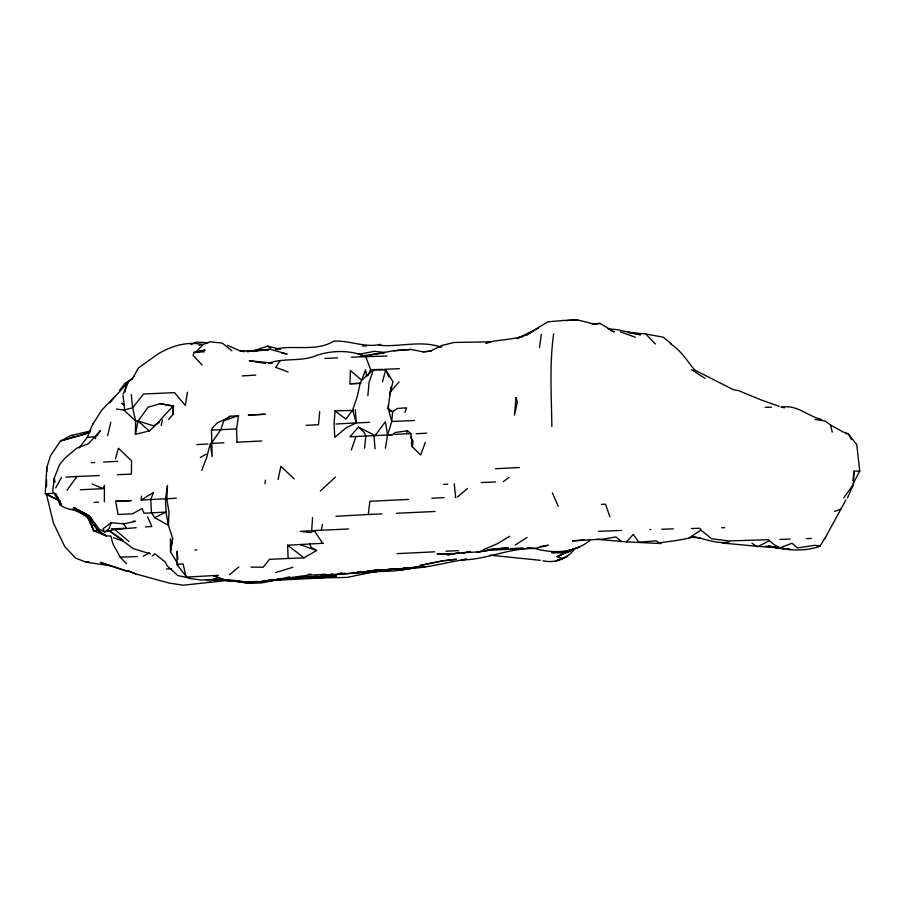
<?xml version="1.0" encoding="UTF-8"?>
<svg xmlns="http://www.w3.org/2000/svg" width="905" height="905" viewBox="0 0 905 905"><rect width="100%" height="100%" fill="white"/><g stroke="black" fill="none" stroke-linecap="round" stroke-linejoin="round"><path stroke-width="1.36" d="M236.952 441.979L236.578 428.936L238.513 415.678L229.961 416.232L228.931 417.499L216.951 423.11L211.962 428.506L211.465 430.135L212.177 456.64L210.299 443.507L206.86 456.957L201.736 470.498M46.506 486.947L46.619 479.978M46.755 471.607L46.822 467.421L50.578 455.566L60.386 441.142L70.579 435.577L90.738 430.927M551.858 426.549C551.496 395.564 549.312 364.658 553.656 333.775M135.343 434.343L138.103 421.017L148.069 407.239L160.276 403.664L173.568 406.028C164.925 413.947 158.364 423.495 149.212 430.938L135.343 434.343L135.671 421.085L132.628 407.838L131.293 394.591M360.326 383.426L349.997 383.765L350.382 370.507L361.695 380.202L360.213 383.166L357.305 396.413L352.746 409.908L345.914 419.117L334.986 410.87L334.092 424.117L334.782 437.375L346.264 427.714L356.231 422.918L369.681 422.318M847.431 498.022L853.449 484.447L854.003 471.143L859.75 471.109L856.775 444.694L848.336 433.8L842.883 431.855L830.541 425.022L825.168 421.029L815.043 419.445M168.59 419.513L172.946 414.513L173.353 406.243L160.276 403.664M46.822 467.421L45.25 493.757L59.877 501.087M172.946 414.513L173.568 406.028M348.674 528.95L314.159 530.579L310.607 532.581L300.268 531.348L311.648 530.749L312.598 517.502M177.595 563.43L170.491 551.812L172.629 538.317L168.421 525.307L168.964 512.049L166.814 498.802L167.459 485.555L165.547 498.825L141.237 500.013L141.531 496.178M390.824 387.25L388.188 408.415L391.741 421.515L387.589 434.966L385.394 448.213M367.871 395.813L369.002 382.566L373.482 369.851L385.7 369.941L392.917 381.627L389.851 395.055M319.714 411.47L318.503 424.728L306.161 425.327M364.545 448.179L365.824 436.165L363.867 431.968L358.459 427.103L349.941 436.764L392.634 434.751M852.94 480.668L854.003 471.143M335.959 516.291L368.29 514.493L369.873 501.246L408.449 499.436M539.482 347.633L541.303 334.375M172.629 538.317L170.491 551.812L170.423 538.679M125.003 391.956L126.248 384.32L128.069 382.43M187.459 392.17L185.31 405.429L174.495 392.657L143.533 393.992L132.628 407.838L123.906 410.022L116.44 409.037M264.927 483.689L265.538 480.148M321.309 530.149L322.474 524.357M161.192 425.463L162.391 419.886M278.073 479.548L280.901 466.29L294.193 478.949M107.672 435.554L110.772 422.296M115.535 458.801L118.385 448.201L131.53 460.849L131.44 474.107L117.412 474.706M382.43 381.955L385.7 369.941L389.014 377.147M824.874 538.294L819.987 546.1C803.595 552.401 785.551 549.889 768.865 546.247M229.961 416.232L223.84 420.565L220.899 429.536L211.284 443.393L223.863 442.794M351.321 450.023L355.88 436.572M394.863 434.366L406.458 433.767L407.465 430.837L410.904 433.597L412.341 446.81L420.689 455L425.361 442.296M133.227 521.042L135.58 521.393L123.476 523.893L111.213 522.683L109.143 528.678L104.595 532.004L99.312 529.165L89.505 516.257L73.939 507.592L89.505 516.257L91.846 519.232L79.267 510.465L72.196 508.949L88.158 516.846L84.595 514.662M404.897 412.454L406.639 407.85L397.397 408.449L392.646 411.651L389.885 411.074M79.12 447.93L87.287 437.341L92.898 423.755M80.262 489.763L103 488.643L104.437 485.318L104.358 501.811M123.227 393.845L128.567 381.65L134.687 375.858M95.195 438.823L96.111 436.742L87.287 437.341M367.882 375.564L370.575 369.704L365.778 356.661L351.468 357.249M825.032 538.204L845.892 499.956M853.144 483.508L859.75 471.109M132.175 379.308L138.273 368.143L156.441 354.998C170.276 346.174 186.679 341.004 203.059 344.579L209.949 341.807L222.211 343.085L231.895 350.744M55.691 487.942L61.483 477.41M93.034 423.993L101.609 410.293L115.059 396.379L109.867 402.77M97.378 435.407L100.353 430.69L88.679 443.574L76.654 448.224L64.866 458.224L59.526 464.729L54.3 478.021L54.662 482.229M279.996 360.857L275.674 367.317L288.084 372M66.993 490.363L76.835 476.516L99.279 475.544M843.686 497.954L853.449 484.447M119.505 390.519L125.241 383.075L131.904 379.229M202.143 365.066L193.104 355.416L194.055 352.362L195.627 352.407L203.059 344.579L199.021 345.235M389.829 392.6L399.037 381.944M596.814 539.346L626.554 541.88L633.251 534.403L638.783 542.186L656.148 540.839L659.055 542.762C671.024 541.439 682.664 539.765 694.237 536.857C705.911 539.097 717.167 544.312 729.294 541.982M115.229 396.345L126.248 384.32M574.008 549.595C567.028 559.052 554.471 563.464 543.091 560.749M320.336 490.985L335.404 477.127M373.482 369.851L361.695 380.202L365.586 369.907L366.604 376.582M457.568 496.935L467.523 488.429M229.553 574.72L238.784 566.994M126.881 382.736L131.248 379.444M111.213 522.683L102.944 528.905L104.595 532.004L114.912 529.482L136.18 527.694M503.35 481.652L508.915 477.501M689.067 537.841L700.956 530.183L711.737 538.792L728.683 540.919L768.741 539.708M515.16 545.093L527.049 537.491M141.237 500.013L153.578 492.422L150.728 499.413L151.486 512.66L154.642 517.66L168.421 525.307L166.011 512.083L165.547 498.825M509.583 536.292L497.671 543.588L483.655 549.516M200.322 457.523L206.035 454.186M288.107 558.464L303.978 557.853L316.569 550.523L311.23 547.389L309.668 544.007L287.654 545.206L288.107 558.464L269.441 559.335L263.219 567.231L250.99 567.096M152.051 555.953L154.404 554.584M143.182 556.326L149.302 552.785M533.814 330.902L525.613 335.574L547.649 321.852L565.003 320.325M154.495 425.169L159.269 422.499M590.377 539.946C575.094 553.125 554.165 553.702 535.432 548.724M191.079 344.545L195.955 342.101L208.195 342.724M562.435 558.679L567.537 556.156L555.534 561.043L562.435 558.679L557.141 556.609L573.77 549.335L557.141 556.609M154.642 517.66L166.011 512.083L144.019 513.259L142.051 508.565L132.413 513.859L118.091 514.459L115.636 501.291L130.908 500.612L115.636 501.291M538.464 328.062L516.925 338.583L522.717 336.49M89.572 432.036L84.527 434.332L60.669 440.905L89.833 432.386M309.668 544.007L323.266 543.238M834.602 511.427L841.062 508.949M569.279 550.726L579.562 546.971L564.12 551.937M246.454 351.66L255.12 350.348L267.609 346.129L280.584 349.375M223.84 420.565L238.513 415.678M292.847 567.288L275.584 572.571M554.437 552.503L551.767 552.672L563.996 553.034L569.143 551.552L565.127 551.812M523.871 336.072C511.404 339.929 498.225 339.533 485.68 342.972L488.349 342.769M57.264 496.709L59.696 504.56L60.907 504.243L52.671 491.381L54.3 478.021L54.696 482.06M195.627 352.407L205.084 350.02L194.055 352.362L204.496 351.807M271.489 579.777L268.796 580.365L275.776 579.777L269.011 580.32M289.657 576.802C267.269 582.967 243.875 582.933 221.012 579.698M417.986 566.994L393.947 570.998L357.362 572.401L360.043 572.356M376.299 571.372L346.988 577.435L317.372 577.956M442.805 560.749L419.931 565.501L438.982 561.609L456.312 559.279L445.498 560.331M55.001 493.248L45.25 493.757L46.393 493.926L53.406 523.011L64.809 546.688L75.715 558.147L86.303 562.243L88.882 561.7M459.616 552.469L447.5 554.901L454.457 553.656L437.036 553.781L449.276 554.245L465.283 552.536M364.104 356.197L366.797 355.665M369.489 355.133L393.517 350.755L410.881 349.443L423.189 351.841L430.169 351.163L442.138 345.371L454.231 342.452L490.838 341.852M272.677 579.596L268.796 580.365L272.79 579.619M417.861 566.869L409.603 568.476C429.038 567.695 447.545 562.039 466.72 559.154L461.55 559.935C486.438 559.833 509.526 547.706 534.346 548.566M273.785 580.184L279.181 579.619L261.896 582.854L249.712 583.386L238.773 581.395M358.38 354.398L374.319 351.332L385.225 352.531M610.479 330.506L614.291 331.954L599.981 323.379L594.8 324.284L577.198 319.793L565.625 320.517L577.571 319.895L576.983 319.918M540.127 546.563L548.215 545.229L536.009 548.192L527.932 547.977M437.749 347.158L441.798 346.513M360.235 356.118L383.992 352.95M262.62 581.248L282.733 578.736L270.595 580.467L317.485 576.338L293.13 578.046L310.517 577.413L345.201 573.385L338.436 573.883M260.244 581.847L308.809 575.071L326.196 574.494L320.992 574.539C340.812 575.433 360.416 571.892 380.077 570.048L374.659 570.433M410.44 568.645L399.116 570.173L409.965 568.702M407.465 430.837L395.315 432.454L392.657 434.502L387.589 434.966L385.383 421.707L375.145 435.565L358.459 427.103M268.502 349.387L247.925 351.626M275.652 348.945C294.849 344.907 316.15 351.875 333.673 341.196C349.579 340.11 364.749 348.199 380.858 344.319M135.637 573.894L128.499 570.998L135.637 573.894L168.964 583.035L183.172 585.207L226.827 580.535M489.492 549.505L494.775 548.928M385.36 570.863L388.064 570.569M110.455 535.998L106.383 535.941L97.898 530.24L93.735 530.692L87.751 517.717M273.604 580.207L279.181 579.619M403.551 568.306L407.601 567.876M410.304 567.593L425.192 566.666L403.438 568.431M423.189 351.841L431.3 351.027M330.235 574.551L333.017 574.279L330.314 574.494M584.472 539.844L572.458 540.919L603.805 539.029L615.932 536.903L621.328 541.518M338.99 573.634L341.785 573.385M465.317 552.514L461.426 552.853L478.802 551.858L491.449 549.414L508.271 547.864L496.098 548.781M492.071 549.81L477.026 552.107L489.153 550.251L530.522 548.215M495.691 549.505L503.802 548.849M398.008 568.759L383.482 569.969L395.666 569.177L387.759 569.584M466.38 551.926L470.43 551.598M266.308 580.546L263.604 580.761L266.206 580.569M410.881 349.443L393.517 350.755M591.859 323.99L599.981 323.379M371.955 570.625L367.894 570.919L411.051 567.899L403.302 568.431M311.648 530.749L314.159 530.579L322.814 543.43M522.547 547.966L510.578 548.588M218.388 575.32L186.113 577.119L183.127 563.872L176.984 564.46L177.12 551.213L177.833 559.245M211.465 430.135L235.888 428.959M94.086 502.411L98.441 502.139M194.926 550.014L196.826 549.901M308.334 574.347L311.037 574.177M167.855 498.712L176.294 498.202M145.434 526.88L151.859 526.506L147.606 516.857M242.088 375.926L255.64 375.123M355.348 409.671L356.231 422.918L335.959 424.015M416.153 433.755L426.753 433.156M443.608 484.379L447.76 484.141M65.941 477.116L76.835 476.516M196.792 444.581L207.879 443.982M495.499 468.711L519.402 467.512M281.681 353.052L287.157 354.036L270.256 349.353L260.188 349.986L268.084 349.715M349.997 383.765L361.084 383.2M414.49 420.508L391.741 421.515L392.646 411.651L387.838 408.46M103.645 462.059L117.684 461.358M227.144 579.596L246.239 582.006L257.065 581.463M379.025 345.28C399.614 347.237 420.768 340.088 440.814 347.045M261.783 440.984L236.997 442.183M91.167 462.659L94.697 462.489M431.764 498.236L444.061 497.626M397.08 553.634L434.581 551.824M446.007 551.224L458.507 550.625M324.805 358.459L337.463 357.86M435.09 511.483L396.3 513.293M338.368 574.03L374.772 572.118L370.756 572.186M368.29 514.493L381.831 513.893M362.441 346.061L366.649 345.88M481.381 482.569L495.521 481.969M385.044 569.698L374.274 569.89M384.444 369.297L399.399 368.686M598.51 531.326L621.588 530.443M406.458 433.767L410.904 433.597M387.091 356.038L365.778 356.661M110.919 536.145L112.933 543.916L120.207 557.163L137.47 556.564M779.895 539.425L790.156 539.097M154.212 425.984L138.103 421.017L135.671 421.085L123.906 410.022L124.562 408.404L123.012 395.202M601.452 504.368L605.558 504.232L609.88 516.812M649.96 529.538L650.752 529.515M221.103 579.686L225.322 580.071L220.062 578.861L213.603 575.625L225.322 580.071L213.082 579.438L218.286 579.438L200.887 579.981L188.613 578.374M765.234 407.363L771.422 407.182M721.613 527.773L724.634 527.672M357.656 572.118L364.353 571.915L357.554 571.756M370.575 369.704L382.532 369.364M334.986 410.87L353.222 410.395M806.242 538.633L811.434 538.486M166.43 568.962L171.712 568.815M661.702 529.21L673.354 528.905M691.51 528.497L699.893 528.294L700.956 530.183M262.71 581.214L265.414 581.157M211.51 579.562L218.286 579.438M339.499 573.363L342.101 573.318M781.06 407.341C796.389 403.834 807.611 416.345 821.435 419.377M207.087 582.277L210.876 582.22M273.57 580.343L319.171 578.114L336.502 575.908L324.352 577.3L329.556 577.322L320.166 577.13M206.091 579.675L218.15 579.641M214.474 579.234L217.189 579.257M661.465 543.566L626.554 541.88M275.776 349.375L278.604 349.443M692.291 537.321L700.447 537.808M255.12 350.348L257.325 350.495M70.579 435.577L73.181 435.746M233.988 580.999L246.239 582.006M249.712 583.386L222.856 579.709M608.126 328.843L617.663 329.725L640.514 334.816L628.194 332.373L645.684 333.968L663.241 337.192L671.408 343.832M178.308 564.596L176.984 564.46L186.769 577.209L186.113 577.119M845.7 433.529L848.336 433.8L851.469 439.513M489.933 555.184L540.353 560.319M722.337 543.113C741.67 544.663 760.653 546.959 780.008 547.83L792.033 543.238L797.441 547.955L814.749 545.285L819.987 546.1M768.764 546.066L778.21 547.785L768.922 546.247M765.935 546.111L778.21 547.785M779.578 547.977L783.673 548.554M786.4 548.928L790.495 549.505L786.456 548.939M783.764 548.566L772.972 547.073L780.008 547.83L774.68 545.014L769.295 540.704L757.338 546.892L751.976 543.226M86.303 562.243L110.874 565.863L127.684 571.383L100.308 562.378L110.874 565.863M233.807 580.524L239.214 581.429M222.641 579.743L232.2 581.383L224.089 579.675M238.581 581.361L244.463 582.424M243.898 351.593L239.961 350.812L257.382 350.835L270.256 349.353M244.045 351.604L239.361 350.631L227.517 345.28M128.906 541.541L114.912 529.482L111.666 528.803L126.576 528.294L122.99 523.079M781.524 407.171L784.556 407.816M190.231 578.227L177.9 575.58L167.38 566.145L165.117 561.881L154.619 553.589M265.482 363.391L249.18 360.722L272.337 363.086L268.491 363.21C284.227 357.509 301.591 362.17 317.01 355.28C333.04 350.122 350.484 350.02 366.118 356.649M113.464 537.728L123.374 541.145M779.284 406.322L761.603 400.134L738.582 390.632L733.333 389.67L694.361 369.862M620.366 331.818L635.4 337.248M300.2 544.606L316.569 550.523M560.025 551.598L563.996 553.034M150.513 553.951L133.126 548.554L108.962 530.5L121.372 538.939M93.962 530.896L106.383 535.941L101.609 533.486M224.847 579.822L226.963 580.727L224.644 579.709M92.163 483.994L103 488.643M46.393 493.926L59.843 500.906M122.775 540.217L120.512 538.939L122.65 540.161M124.098 404.648L121.836 403.336L123.962 405.044M267.609 346.129L270.81 348.029M89.55 516.619C81.099 508.191 68.452 512.004 59.696 504.56M691.556 369.647L705.018 378.414M114.121 528.939L114.912 529.482M87.876 517.207L97.898 530.24L101.021 532.445M79.527 511.789L86.733 517.004M287.654 545.206L303.978 557.853M694.486 369.76C686.861 360.597 680.843 350.212 670.254 343.64M138.103 421.017L149.212 430.938M126.587 563.736L120.207 557.163M645.684 333.968L655.401 343.979M455.272 497.049L455.69 497.592L454.22 483.779M88.045 517.954L90.342 521.156M90.5 519.538L92.717 522.751M94.199 524.889L97.898 530.24M558.215 506.053L552.333 492.806M410.632 436.957L413.11 441.21L412.341 446.81L411.266 442.896M55.94 493.689L61.223 504.209M352.746 409.908L356.231 422.918M830.541 425.022L832.215 432.126M388.098 405.067L388.55 409.049M373.957 435.678L375.1 448.812M515.986 397.748L514.493 415.101L517.377 401.786L515.986 397.748M265.097 414.241L248.411 415.067L265.097 414.241M376.548 571.621L359.127 571.677L376.548 571.621M93.769 530.692L88.633 517.445L93.735 530.692"/></g></svg>
